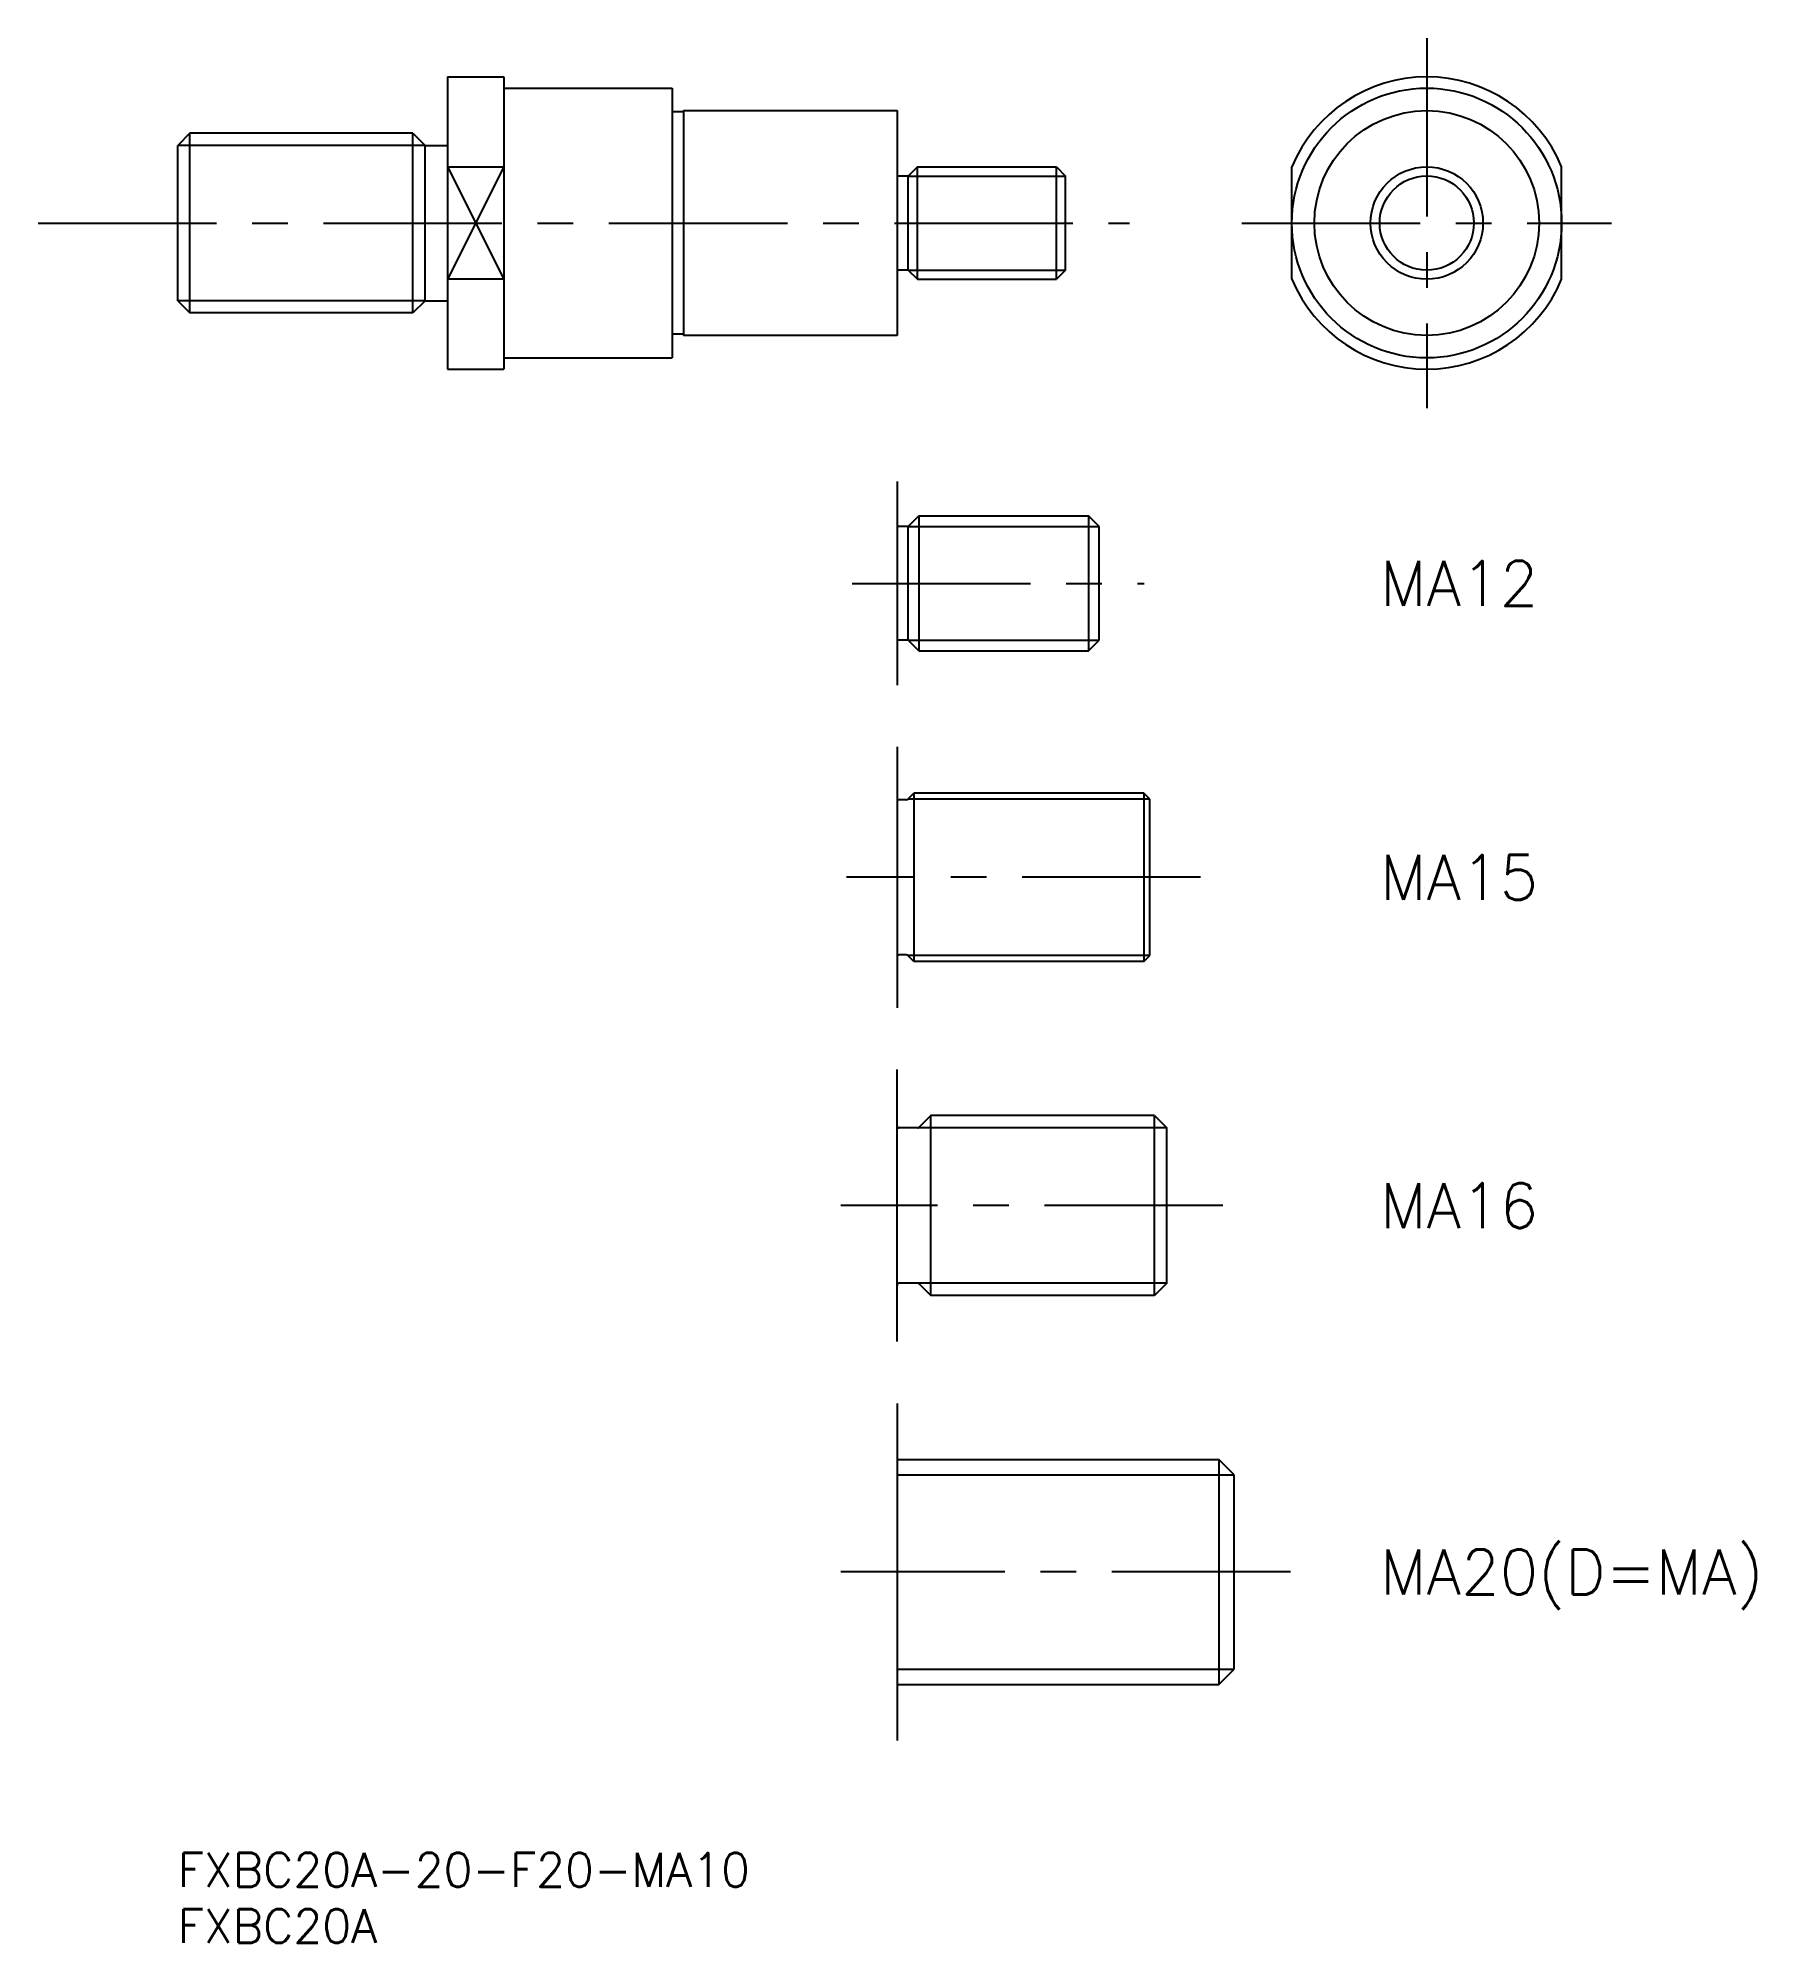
# Model space of a CAD drawing. Extents: x -12 to 140, y -8 to 161.
import ezdxf

# ---------------------------------------------------------------- set-up
doc = ezdxf.new("R2010")
doc.units = 0
doc.header["$LTSCALE"] = 0.5
doc.linetypes.add('CENTER', pattern=[50.8, 31.75, -6.35, 6.35, -6.35])
for name, color, linetype in [('MSM_CENTER', 1, 'CENTER'), ('MSM_CONTINUOUS', 7, 'CONTINUOUS'), ('MSM_NARROW', 5, 'CONTINUOUS'), ('MSM_PART_NUMBER', 7, 'CONTINUOUS')]:
    doc.layers.add(name, color=color, linetype=linetype)
doc.styles.get("Standard").update_dxf_attribs({"font": 'txt.shx', "height": 3, "bigfont": 'bigfont.shx'})

# ---------------------------------------------------------------- blocks, each defined once
blk = doc.blocks.new('*U4')
at = {"layer": 'MSM_PART_NUMBER'}
blk.add_text('FXBC20A-20-F20-MA10', height=3, dxfattribs=at).set_placement((0, -3))
blk = doc.blocks.new('*U5')
at = {"layer": 'MSM_PART_NUMBER'}
blk.add_text('FXBC20A', height=3, dxfattribs=at).set_placement((0, -8))
blk = doc.blocks.new('*U6')
at = {"layer": 'MSM_PART_NUMBER'}
blk.add_text('MA12', height=4, dxfattribs=at).set_placement((107, 110.953))
blk = doc.blocks.new('*U7')
at = {"layer": 'MSM_PART_NUMBER'}
blk.add_text('MA15', height=4, dxfattribs=at).set_placement((107, 84.8))
blk = doc.blocks.new('*U8')
at = {"layer": 'MSM_PART_NUMBER'}
blk.add_text('MA16', height=4, dxfattribs=at).set_placement((107, 55.6))
blk = doc.blocks.new('*U9')
at = {"layer": 'MSM_PART_NUMBER'}
blk.add_text('MA20(D=MA)', height=4, dxfattribs=at).set_placement((107, 23))

msp = doc.modelspace()

# ---------------------------------------------------------------- linework, layer by layer
at = {"layer": 'MSM_CENTER'}
for p, q in [((111.14, 161.46), (111.14, 128.55)), ((-12.43, 145.01), (84.68, 145.01)), ((94.68, 145.01), (127.59, 145.01)), ((60, 112.95), (86, 112.95)), ((91, 86.8), (59.5, 86.8)), ((93, 57.6), (59, 57.6)), ((99, 25), (59, 25))]:
    msp.add_line(p, q, dxfattribs=at)
at = {"layer": 'MSM_CONTINUOUS'}
for p, q in [((24, 158.01), (24, 132.01)), ((24, 158.01), (29, 158.01)), ((29, 158.01), (29, 132.01)), ((29, 157.01), (44, 157.01)), ((44, 157.01), (44, 133.01)), ((45, 154.91), (44, 154.91)), ((45, 155.01), (64, 155.01)), ((45, 155.01), (45, 135.01)), ((64, 155.01), (64, 135.01)), ((1.08, 153.01), (0, 151.92)), ((20.92, 153.01), (1.08, 153.01)), ((1.08, 137.01), (1.08, 153.01)), ((20.92, 137.01), (20.92, 153.01)), ((20.92, 153.01), (22, 151.92)), ((0, 138.09), (0, 151.92)), ((22, 138.09), (22, 151.92)), ((22, 151.92), (24, 151.92)), ((24, 150.01), (29, 150.01)), ((65, 149.19), (64, 149.19)), ((65.81, 150.01), (65, 149.19)), ((65, 140.82), (65, 149.19)), ((65.81, 150.01), (78.19, 150.01)), ((65.81, 140.01), (65.81, 150.01)), ((78.19, 140.01), (78.19, 150.01)), ((78.19, 150.01), (79, 149.19)), ((79, 140.82), (79, 149.19)), ((99.14, 140.01), (99.14, 150.01)), ((123.14, 140.01), (123.14, 150.01)), ((65, 140.82), (64, 140.82)), ((65, 140.82), (65.81, 140.01)), ((79, 140.82), (78.19, 140.01)), ((29, 140.01), (24, 140.01)), ((65.81, 140.01), (78.19, 140.01)), ((0, 138.09), (1.08, 137.01)), ((22, 138.09), (20.92, 137.01)), ((22, 138.09), (24, 138.09)), ((20.92, 137.01), (1.08, 137.01)), ((45, 135.11), (44, 135.11)), ((64, 135.01), (45, 135.01)), ((29, 133.01), (44, 133.01)), ((24, 132.01), (29, 132.01)), ((64, 122.01), (64, 103.9)), ((65, 118.01), (65.95, 118.95)), ((65.95, 118.95), (81.05, 118.95)), ((65.95, 118.95), (65.95, 106.95)), ((82, 118.01), (81.05, 118.95)), ((81.05, 118.95), (81.05, 106.95)), ((65, 118.01), (64, 118.01)), ((65, 107.9), (65, 118.01)), ((82, 107.9), (82, 118.01)), ((65, 107.9), (64, 107.9)), ((65.95, 106.95), (65, 107.9)), ((65.95, 106.95), (81.05, 106.95)), ((81.05, 106.95), (82, 107.9)), ((64, 98.4), (64, 75.2)), ((64.82, 93.7), (64.2, 93.7)), ((64.96, 93.76), (65.5, 94.3)), ((85.96, 94.3), (65.5, 94.3)), ((65.5, 94.3), (65.5, 79.3)), ((86.5, 93.76), (85.96, 94.3)), ((85.96, 94.3), (85.96, 79.3)), ((86.5, 79.84), (86.5, 93.76)), ((64.82, 79.9), (64.2, 79.9)), ((65.5, 79.3), (64.96, 79.84)), ((85.96, 79.3), (86.5, 79.84)), ((85.96, 79.3), (65.5, 79.3)), ((64, 45.5), (64, 69.7)), ((65.82, 64.5), (64.2, 64.5)), ((67, 65.6), (65.96, 64.56)), ((86.92, 65.6), (67, 65.6)), ((67, 49.6), (67, 65.6)), ((86.92, 49.6), (86.92, 65.6)), ((86.92, 65.6), (88, 64.52)), ((88, 50.68), (88, 64.52)), ((65.82, 50.7), (64.2, 50.7)), ((65.96, 50.64), (67, 49.6)), ((86.92, 49.6), (67, 49.6)), ((88, 50.68), (86.92, 49.6)), ((64, 40), (64, 10)), ((64, 35), (92.65, 35)), ((94, 33.65), (92.65, 35)), ((92.65, 35), (92.65, 15)), ((94, 16.35), (94, 33.65)), ((92.65, 15), (94, 16.35)), ((64, 15), (92.65, 15))]:
    msp.add_line(p, q, dxfattribs=at)
for radius in [12, 10, 5]:
    msp.add_circle((111.14, 145.01), radius, dxfattribs=at)
for centre, radius, start, end in [((111.14, 145.01), 13, 22.6199, 157.3801), ((111.14, 145.01), 13, 202.6199, 337.3801), ((64.2, 93.9), 0.2, 180, 270), ((64.82, 93.9), 0.2, 270, 315), ((64.2, 79.7), 0.2, 90, 180), ((64.82, 79.7), 0.2, 45, 90), ((64.2, 64.7), 0.2, 180, 270), ((65.82, 64.7), 0.2, 270, 315), ((64.2, 50.5), 0.2, 90, 180), ((65.82, 50.5), 0.2, 45, 90)]:
    msp.add_arc(centre, radius, start, end, dxfattribs=at)
at = {"layer": 'MSM_NARROW'}
for p, q in [((22, 151.92), (0, 151.92)), ((24, 150.01), (29, 140.01)), ((29, 150.01), (24, 140.01)), ((65, 149.19), (79, 149.19)), ((65, 140.82), (79, 140.82)), ((22, 138.09), (0, 138.09)), ((65, 118.01), (82, 118.01)), ((65, 107.9), (82, 107.9)), ((86.5, 93.76), (64.96, 93.76)), ((86.5, 79.84), (64.96, 79.84)), ((88, 64.52), (65.9, 64.52)), ((88, 50.68), (65.9, 50.68)), ((64, 33.65), (94, 33.65)), ((64, 16.35), (94, 16.35))]:
    msp.add_line(p, q, dxfattribs=at)
msp.add_circle((111.14, 145.01), 4.19, dxfattribs=at)

# ---------------------------------------------------------------- block references
at = {"layer": 'MSM_CONTINUOUS'}
for name in ['*U6', '*U7', '*U8', '*U9', '*U4', '*U5']:
    msp.add_blockref(name, (0, 0), dxfattribs=at)

doc.saveas('drawing.dxf')
